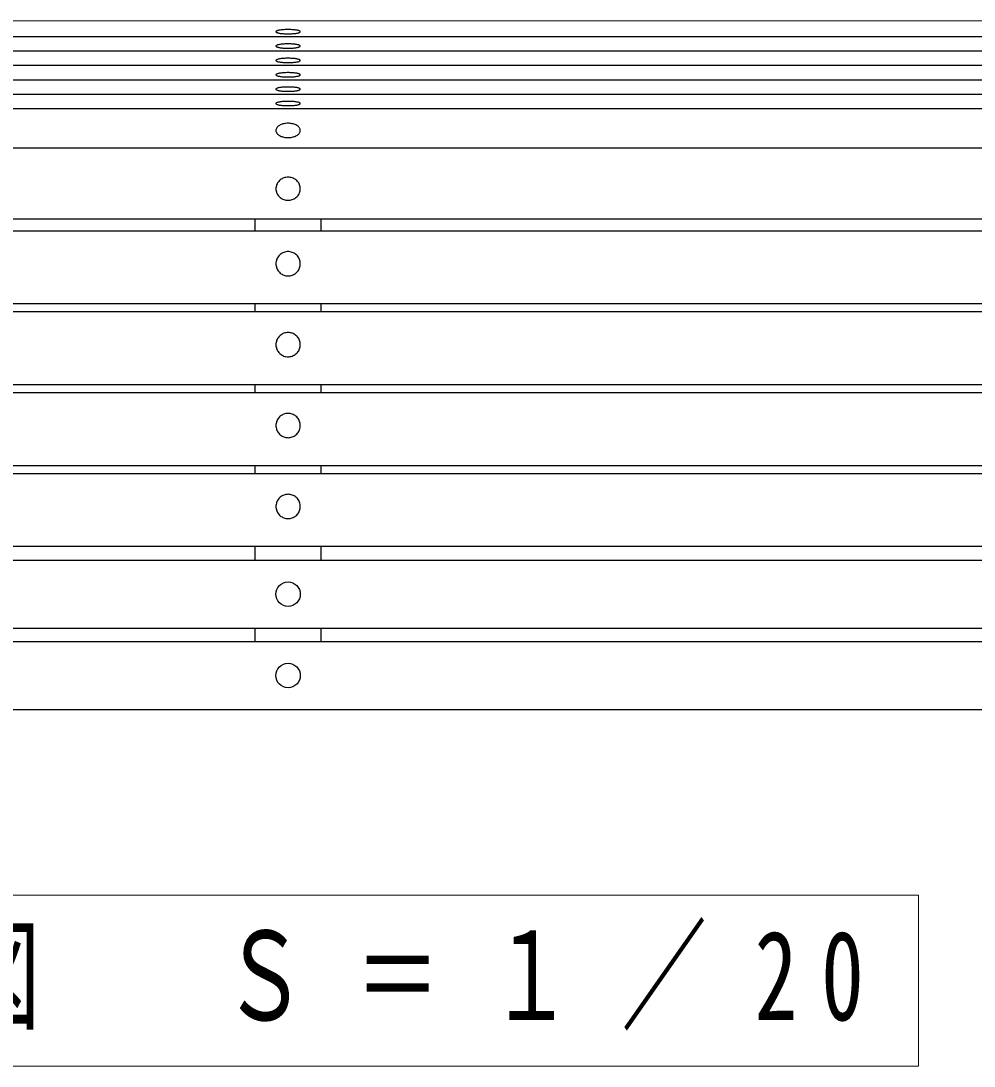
# Model space of a CAD drawing. Units: millimetres on the paper, scale 1:20. Extents: x -365 to 12, y -47 to 257.
# Drawn here: x -274.81 to -239.66, y 177.95 to 216.49 of the extents above; entities that cross this region are included whole.
import ezdxf

# ---------------------------------------------------------------- set-up
doc = ezdxf.new("R2010")
doc.units = ezdxf.units.MM
doc.layers.add('LY_1', color=3, linetype='Continuous', lineweight=25)
doc.styles.add('ＭＳ ゴシック', font='')
doc.styles.get('ＭＳ ゴシック').set_extended_font_data('MS Gothic')

msp = doc.modelspace()

# ---------------------------------------------------------------- linework, layer by layer
at = {"layer": 'LY_1', "color": 7, "lineweight": 13}
for p, q in [((-309.205, 216.489), (-220.705, 216.489)), ((-241.705, 184.253), (-288.205, 184.253)), ((-241.705, 177.953), (-241.705, 184.253)), ((-288.205, 177.953), (-241.705, 177.953))]:
    msp.add_line(p, q, dxfattribs=at)
at = {"layer": 'LY_1'}
for p, q in [((-309.705, 215.91), (-220.205, 215.91)), ((-309.705, 215.381), (-220.205, 215.381)), ((-309.705, 214.851), (-220.205, 214.851)), ((-309.705, 214.322), (-220.205, 214.322)), ((-309.705, 213.792), (-220.205, 213.792)), ((-309.705, 213.263), (-220.205, 213.263)), ((-309.705, 211.814), (-220.205, 211.814)), ((-309.705, 209.186), (-220.205, 209.186)), ((-266.17, 208.753), (-266.17, 209.186)), ((-263.74, 208.753), (-263.74, 209.186)), ((-309.705, 208.753), (-220.205, 208.753)), ((-309.705, 206.066), (-220.205, 206.066)), ((-266.17, 205.77), (-266.17, 206.066)), ((-263.74, 205.77), (-263.74, 206.066)), ((-309.705, 205.77), (-220.205, 205.77)), ((-309.705, 203.084), (-220.205, 203.084)), ((-309.705, 202.788), (-220.205, 202.788)), ((-266.17, 202.788), (-266.17, 203.084)), ((-263.74, 202.788), (-263.74, 203.084)), ((-309.705, 200.101), (-220.205, 200.101)), ((-266.17, 199.805), (-266.17, 200.101)), ((-263.74, 199.805), (-263.74, 200.101)), ((-309.705, 199.805), (-220.205, 199.805)), ((-309.705, 197.118), (-220.205, 197.118)), ((-266.17, 196.603), (-266.17, 197.118)), ((-263.74, 196.603), (-263.74, 197.118)), ((-309.705, 196.603), (-220.205, 196.603)), ((-309.705, 194.103), (-220.205, 194.103)), ((-266.17, 193.603), (-266.17, 194.103)), ((-263.74, 193.603), (-263.74, 194.103)), ((-309.705, 193.603), (-220.205, 193.603)), ((-309.705, 191.103), (-220.205, 191.103))]:
    msp.add_line(p, q, dxfattribs=at)
for points in [[(-265.405, 216.091), (-265.403, 216.084), (-265.398, 216.077), (-265.389, 216.07), (-265.378, 216.063), (-265.363, 216.057), (-265.344, 216.051), (-265.323, 216.045), (-265.3, 216.039), (-265.273, 216.034), (-265.244, 216.03), (-265.213, 216.025), (-265.18, 216.022), (-265.145, 216.019), (-265.109, 216.016), (-265.071, 216.014), (-265.033, 216.012), (-264.994, 216.011), (-264.955, 216.011), (-264.916, 216.011), (-264.877, 216.012), (-264.838, 216.014), (-264.801, 216.016), (-264.765, 216.019), (-264.73, 216.022), (-264.697, 216.025), (-264.666, 216.03), (-264.637, 216.034), (-264.61, 216.039), (-264.586, 216.045), (-264.565, 216.051), (-264.547, 216.057), (-264.532, 216.063), (-264.52, 216.07), (-264.512, 216.077), (-264.506, 216.084), (-264.505, 216.091), (-264.506, 216.097), (-264.512, 216.104), (-264.52, 216.111), (-264.532, 216.118), (-264.547, 216.124), (-264.565, 216.13), (-264.586, 216.136), (-264.61, 216.142), (-264.637, 216.147), (-264.666, 216.151), (-264.697, 216.156), (-264.73, 216.159), (-264.765, 216.163), (-264.801, 216.165), (-264.838, 216.167), (-264.877, 216.169), (-264.916, 216.17), (-264.955, 216.17), (-264.994, 216.17), (-265.033, 216.169), (-265.071, 216.167), (-265.109, 216.165), (-265.145, 216.163), (-265.18, 216.159), (-265.213, 216.156), (-265.244, 216.151), (-265.273, 216.147), (-265.3, 216.142), (-265.323, 216.136), (-265.344, 216.13), (-265.363, 216.124), (-265.378, 216.118), (-265.389, 216.111), (-265.398, 216.104), (-265.403, 216.097)], [(-265.405, 215.561), (-265.403, 215.554), (-265.398, 215.547), (-265.389, 215.54), (-265.378, 215.534), (-265.363, 215.527), (-265.344, 215.521), (-265.323, 215.515), (-265.3, 215.51), (-265.273, 215.505), (-265.244, 215.5), (-265.213, 215.496), (-265.18, 215.492), (-265.145, 215.489), (-265.109, 215.486), (-265.071, 215.484), (-265.033, 215.483), (-264.994, 215.482), (-264.955, 215.482), (-264.916, 215.482), (-264.877, 215.483), (-264.838, 215.484), (-264.801, 215.486), (-264.765, 215.489), (-264.73, 215.492), (-264.697, 215.496), (-264.666, 215.5), (-264.637, 215.505), (-264.61, 215.51), (-264.586, 215.515), (-264.565, 215.521), (-264.547, 215.527), (-264.532, 215.534), (-264.52, 215.54), (-264.512, 215.547), (-264.506, 215.554), (-264.505, 215.561), (-264.506, 215.568), (-264.512, 215.575), (-264.52, 215.582), (-264.532, 215.588), (-264.547, 215.595), (-264.565, 215.601), (-264.586, 215.607), (-264.61, 215.612), (-264.637, 215.617), (-264.666, 215.622), (-264.697, 215.626), (-264.73, 215.63), (-264.765, 215.633), (-264.801, 215.636), (-264.838, 215.638), (-264.877, 215.639), (-264.916, 215.64), (-264.955, 215.64), (-264.994, 215.64), (-265.033, 215.639), (-265.071, 215.638), (-265.109, 215.636), (-265.145, 215.633), (-265.18, 215.63), (-265.213, 215.626), (-265.244, 215.622), (-265.273, 215.617), (-265.3, 215.612), (-265.323, 215.607), (-265.344, 215.601), (-265.363, 215.595), (-265.378, 215.588), (-265.389, 215.582), (-265.398, 215.575), (-265.403, 215.568)], [(-265.405, 215.032), (-265.403, 215.025), (-265.398, 215.018), (-265.389, 215.011), (-265.378, 215.004), (-265.363, 214.998), (-265.344, 214.992), (-265.323, 214.986), (-265.3, 214.98), (-265.273, 214.975), (-265.244, 214.971), (-265.213, 214.966), (-265.18, 214.963), (-265.145, 214.96), (-265.109, 214.957), (-265.071, 214.955), (-265.033, 214.953), (-264.994, 214.952), (-264.955, 214.952), (-264.916, 214.952), (-264.877, 214.953), (-264.838, 214.955), (-264.801, 214.957), (-264.765, 214.96), (-264.73, 214.963), (-264.697, 214.966), (-264.666, 214.971), (-264.637, 214.975), (-264.61, 214.98), (-264.586, 214.986), (-264.565, 214.992), (-264.547, 214.998), (-264.532, 215.004), (-264.52, 215.011), (-264.512, 215.018), (-264.506, 215.025), (-264.505, 215.032), (-264.506, 215.038), (-264.512, 215.045), (-264.52, 215.052), (-264.532, 215.059), (-264.547, 215.065), (-264.565, 215.071), (-264.586, 215.077), (-264.61, 215.083), (-264.637, 215.088), (-264.666, 215.092), (-264.697, 215.097), (-264.73, 215.1), (-264.765, 215.104), (-264.801, 215.106), (-264.838, 215.108), (-264.877, 215.11), (-264.916, 215.111), (-264.955, 215.111), (-264.994, 215.111), (-265.033, 215.11), (-265.071, 215.108), (-265.109, 215.106), (-265.145, 215.104), (-265.18, 215.1), (-265.213, 215.097), (-265.244, 215.092), (-265.273, 215.088), (-265.3, 215.083), (-265.323, 215.077), (-265.344, 215.071), (-265.363, 215.065), (-265.378, 215.059), (-265.389, 215.052), (-265.398, 215.045), (-265.403, 215.038)], [(-265.405, 214.502), (-265.403, 214.495), (-265.398, 214.488), (-265.389, 214.481), (-265.378, 214.475), (-265.363, 214.468), (-265.344, 214.462), (-265.323, 214.456), (-265.3, 214.451), (-265.273, 214.446), (-265.244, 214.441), (-265.213, 214.437), (-265.18, 214.433), (-265.145, 214.43), (-265.109, 214.427), (-265.071, 214.425), (-265.033, 214.424), (-264.994, 214.423), (-264.955, 214.423), (-264.916, 214.423), (-264.877, 214.424), (-264.838, 214.425), (-264.801, 214.427), (-264.765, 214.43), (-264.73, 214.433), (-264.697, 214.437), (-264.666, 214.441), (-264.637, 214.446), (-264.61, 214.451), (-264.586, 214.456), (-264.565, 214.462), (-264.547, 214.468), (-264.532, 214.475), (-264.52, 214.481), (-264.512, 214.488), (-264.506, 214.495), (-264.505, 214.502), (-264.506, 214.509), (-264.512, 214.516), (-264.52, 214.523), (-264.532, 214.529), (-264.547, 214.536), (-264.565, 214.542), (-264.586, 214.548), (-264.61, 214.553), (-264.637, 214.558), (-264.666, 214.563), (-264.697, 214.567), (-264.73, 214.571), (-264.765, 214.574), (-264.801, 214.577), (-264.838, 214.579), (-264.877, 214.58), (-264.916, 214.581), (-264.955, 214.581), (-264.994, 214.581), (-265.033, 214.58), (-265.071, 214.579), (-265.109, 214.577), (-265.145, 214.574), (-265.18, 214.571), (-265.213, 214.567), (-265.244, 214.563), (-265.273, 214.558), (-265.3, 214.553), (-265.323, 214.548), (-265.344, 214.542), (-265.363, 214.536), (-265.378, 214.529), (-265.389, 214.523), (-265.398, 214.516), (-265.403, 214.509)], [(-265.405, 213.973), (-265.403, 213.966), (-265.398, 213.959), (-265.389, 213.952), (-265.378, 213.945), (-265.363, 213.939), (-265.344, 213.933), (-265.323, 213.927), (-265.3, 213.921), (-265.273, 213.916), (-265.244, 213.912), (-265.213, 213.907), (-265.18, 213.904), (-265.145, 213.901), (-265.109, 213.898), (-265.071, 213.896), (-265.033, 213.894), (-264.994, 213.893), (-264.955, 213.893), (-264.916, 213.893), (-264.877, 213.894), (-264.838, 213.896), (-264.801, 213.898), (-264.765, 213.901), (-264.73, 213.904), (-264.697, 213.907), (-264.666, 213.912), (-264.637, 213.916), (-264.61, 213.921), (-264.586, 213.927), (-264.565, 213.933), (-264.547, 213.939), (-264.532, 213.945), (-264.52, 213.952), (-264.512, 213.959), (-264.506, 213.966), (-264.505, 213.973), (-264.506, 213.979), (-264.512, 213.986), (-264.52, 213.993), (-264.532, 214), (-264.547, 214.006), (-264.565, 214.012), (-264.586, 214.018), (-264.61, 214.024), (-264.637, 214.029), (-264.666, 214.033), (-264.697, 214.038), (-264.73, 214.041), (-264.765, 214.044), (-264.801, 214.047), (-264.838, 214.049), (-264.877, 214.051), (-264.916, 214.052), (-264.955, 214.052), (-264.994, 214.052), (-265.033, 214.051), (-265.071, 214.049), (-265.109, 214.047), (-265.145, 214.044), (-265.18, 214.041), (-265.213, 214.038), (-265.244, 214.033), (-265.273, 214.029), (-265.3, 214.024), (-265.323, 214.018), (-265.344, 214.012), (-265.363, 214.006), (-265.378, 214), (-265.389, 213.993), (-265.398, 213.986), (-265.403, 213.979)], [(-265.405, 213.443), (-265.403, 213.436), (-265.398, 213.429), (-265.389, 213.422), (-265.378, 213.416), (-265.363, 213.409), (-265.344, 213.403), (-265.323, 213.397), (-265.3, 213.392), (-265.273, 213.387), (-265.244, 213.382), (-265.213, 213.378), (-265.18, 213.374), (-265.145, 213.371), (-265.109, 213.368), (-265.071, 213.366), (-265.033, 213.365), (-264.994, 213.364), (-264.955, 213.364), (-264.916, 213.364), (-264.877, 213.365), (-264.838, 213.366), (-264.801, 213.368), (-264.765, 213.371), (-264.73, 213.374), (-264.697, 213.378), (-264.666, 213.382), (-264.637, 213.387), (-264.61, 213.392), (-264.586, 213.397), (-264.565, 213.403), (-264.547, 213.409), (-264.532, 213.416), (-264.52, 213.422), (-264.512, 213.429), (-264.506, 213.436), (-264.505, 213.443), (-264.506, 213.45), (-264.512, 213.457), (-264.52, 213.464), (-264.532, 213.47), (-264.547, 213.477), (-264.565, 213.483), (-264.586, 213.489), (-264.61, 213.494), (-264.637, 213.499), (-264.666, 213.504), (-264.697, 213.508), (-264.73, 213.512), (-264.765, 213.515), (-264.801, 213.518), (-264.838, 213.52), (-264.877, 213.521), (-264.916, 213.522), (-264.955, 213.522), (-264.994, 213.522), (-265.033, 213.521), (-265.071, 213.52), (-265.109, 213.518), (-265.145, 213.515), (-265.18, 213.512), (-265.213, 213.508), (-265.244, 213.504), (-265.273, 213.499), (-265.3, 213.494), (-265.323, 213.489), (-265.344, 213.483), (-265.363, 213.477), (-265.378, 213.47), (-265.389, 213.464), (-265.398, 213.457), (-265.403, 213.45)], [(-265.405, 212.45), (-265.403, 212.427), (-265.398, 212.404), (-265.389, 212.381), (-265.378, 212.359), (-265.363, 212.338), (-265.344, 212.318), (-265.323, 212.298), (-265.3, 212.28), (-265.273, 212.263), (-265.244, 212.247), (-265.213, 212.233), (-265.18, 212.221), (-265.145, 212.21), (-265.109, 212.201), (-265.071, 212.194), (-265.033, 212.189), (-264.994, 212.186), (-264.955, 212.185), (-264.916, 212.186), (-264.877, 212.189), (-264.838, 212.194), (-264.801, 212.201), (-264.765, 212.21), (-264.73, 212.221), (-264.697, 212.233), (-264.666, 212.247), (-264.637, 212.263), (-264.61, 212.28), (-264.586, 212.298), (-264.565, 212.318), (-264.547, 212.338), (-264.532, 212.359), (-264.52, 212.381), (-264.512, 212.404), (-264.506, 212.427), (-264.505, 212.45), (-264.506, 212.473), (-264.512, 212.496), (-264.52, 212.518), (-264.532, 212.54), (-264.547, 212.562), (-264.565, 212.582), (-264.586, 212.602), (-264.61, 212.62), (-264.637, 212.637), (-264.666, 212.652), (-264.697, 212.667), (-264.73, 212.679), (-264.765, 212.69), (-264.801, 212.698), (-264.838, 212.705), (-264.877, 212.71), (-264.916, 212.713), (-264.955, 212.714), (-264.994, 212.713), (-265.033, 212.71), (-265.071, 212.705), (-265.109, 212.698), (-265.145, 212.69), (-265.18, 212.679), (-265.213, 212.667), (-265.244, 212.652), (-265.273, 212.637), (-265.3, 212.62), (-265.323, 212.602), (-265.344, 212.582), (-265.363, 212.562), (-265.378, 212.54), (-265.389, 212.518), (-265.398, 212.496), (-265.403, 212.473)], [(-265.405, 210.301), (-265.403, 210.263), (-265.398, 210.227), (-265.389, 210.19), (-265.378, 210.155), (-265.363, 210.121), (-265.344, 210.088), (-265.323, 210.056), (-265.3, 210.027), (-265.273, 210), (-265.244, 209.975), (-265.213, 209.952), (-265.18, 209.932), (-265.145, 209.915), (-265.109, 209.901), (-265.071, 209.89), (-265.033, 209.881), (-264.994, 209.877), (-264.955, 209.875), (-264.916, 209.877), (-264.877, 209.881), (-264.838, 209.89), (-264.801, 209.901), (-264.765, 209.915), (-264.73, 209.932), (-264.697, 209.952), (-264.666, 209.975), (-264.637, 210), (-264.61, 210.027), (-264.586, 210.056), (-264.565, 210.088), (-264.547, 210.121), (-264.532, 210.155), (-264.52, 210.19), (-264.512, 210.227), (-264.506, 210.263), (-264.505, 210.301), (-264.506, 210.338), (-264.512, 210.374), (-264.52, 210.411), (-264.532, 210.446), (-264.547, 210.48), (-264.565, 210.513), (-264.586, 210.545), (-264.61, 210.574), (-264.637, 210.601), (-264.666, 210.626), (-264.697, 210.649), (-264.73, 210.669), (-264.765, 210.686), (-264.801, 210.7), (-264.838, 210.712), (-264.877, 210.72), (-264.916, 210.724), (-264.955, 210.726), (-264.994, 210.724), (-265.033, 210.72), (-265.071, 210.712), (-265.109, 210.7), (-265.145, 210.686), (-265.18, 210.669), (-265.213, 210.649), (-265.244, 210.626), (-265.273, 210.601), (-265.3, 210.574), (-265.323, 210.545), (-265.344, 210.513), (-265.363, 210.48), (-265.378, 210.446), (-265.389, 210.411), (-265.398, 210.374), (-265.403, 210.338)], [(-265.405, 207.535), (-265.403, 207.496), (-265.398, 207.458), (-265.389, 207.42), (-265.378, 207.382), (-265.363, 207.346), (-265.344, 207.312), (-265.323, 207.279), (-265.3, 207.248), (-265.273, 207.219), (-265.244, 207.193), (-265.213, 207.169), (-265.18, 207.148), (-265.145, 207.13), (-265.109, 207.115), (-265.071, 207.103), (-265.033, 207.095), (-264.994, 207.09), (-264.955, 207.088), (-264.916, 207.09), (-264.877, 207.095), (-264.838, 207.103), (-264.801, 207.115), (-264.765, 207.13), (-264.73, 207.148), (-264.697, 207.169), (-264.666, 207.193), (-264.637, 207.219), (-264.61, 207.248), (-264.586, 207.279), (-264.565, 207.312), (-264.547, 207.346), (-264.532, 207.382), (-264.52, 207.42), (-264.512, 207.458), (-264.506, 207.496), (-264.505, 207.535), (-264.506, 207.574), (-264.512, 207.613), (-264.52, 207.651), (-264.532, 207.689), (-264.547, 207.725), (-264.565, 207.759), (-264.586, 207.792), (-264.61, 207.823), (-264.637, 207.852), (-264.666, 207.878), (-264.697, 207.902), (-264.73, 207.923), (-264.765, 207.941), (-264.801, 207.956), (-264.838, 207.968), (-264.877, 207.976), (-264.916, 207.981), (-264.955, 207.983), (-264.994, 207.981), (-265.033, 207.976), (-265.071, 207.968), (-265.109, 207.956), (-265.145, 207.941), (-265.18, 207.923), (-265.213, 207.902), (-265.244, 207.878), (-265.273, 207.852), (-265.3, 207.823), (-265.323, 207.792), (-265.344, 207.759), (-265.363, 207.725), (-265.378, 207.689), (-265.389, 207.651), (-265.398, 207.613), (-265.403, 207.574)], [(-265.405, 204.553), (-265.403, 204.514), (-265.398, 204.475), (-265.389, 204.437), (-265.378, 204.4), (-265.363, 204.364), (-265.344, 204.329), (-265.323, 204.296), (-265.3, 204.265), (-265.273, 204.236), (-265.244, 204.21), (-265.213, 204.186), (-265.18, 204.165), (-265.145, 204.147), (-265.109, 204.132), (-265.071, 204.121), (-265.033, 204.112), (-264.994, 204.107), (-264.955, 204.105), (-264.916, 204.107), (-264.877, 204.112), (-264.838, 204.121), (-264.801, 204.132), (-264.765, 204.147), (-264.73, 204.165), (-264.697, 204.186), (-264.666, 204.21), (-264.637, 204.236), (-264.61, 204.265), (-264.586, 204.296), (-264.565, 204.329), (-264.547, 204.364), (-264.532, 204.4), (-264.52, 204.437), (-264.512, 204.475), (-264.506, 204.514), (-264.505, 204.553), (-264.506, 204.592), (-264.512, 204.631), (-264.52, 204.669), (-264.532, 204.706), (-264.547, 204.742), (-264.565, 204.777), (-264.586, 204.809), (-264.61, 204.84), (-264.637, 204.869), (-264.666, 204.896), (-264.697, 204.919), (-264.73, 204.94), (-264.765, 204.958), (-264.801, 204.973), (-264.838, 204.985), (-264.877, 204.993), (-264.916, 204.999), (-264.955, 205), (-264.994, 204.999), (-265.033, 204.993), (-265.071, 204.985), (-265.109, 204.973), (-265.145, 204.958), (-265.18, 204.94), (-265.213, 204.919), (-265.244, 204.896), (-265.273, 204.869), (-265.3, 204.84), (-265.323, 204.809), (-265.344, 204.777), (-265.363, 204.742), (-265.378, 204.706), (-265.389, 204.669), (-265.398, 204.631), (-265.403, 204.592)], [(-265.405, 201.57), (-265.403, 201.531), (-265.398, 201.493), (-265.389, 201.454), (-265.378, 201.417), (-265.363, 201.381), (-265.344, 201.347), (-265.323, 201.314), (-265.3, 201.283), (-265.273, 201.254), (-265.244, 201.228), (-265.213, 201.204), (-265.18, 201.183), (-265.145, 201.165), (-265.109, 201.15), (-265.071, 201.138), (-265.033, 201.13), (-264.994, 201.125), (-264.955, 201.123), (-264.916, 201.125), (-264.877, 201.13), (-264.838, 201.138), (-264.801, 201.15), (-264.765, 201.165), (-264.73, 201.183), (-264.697, 201.204), (-264.666, 201.228), (-264.637, 201.254), (-264.61, 201.283), (-264.586, 201.314), (-264.565, 201.347), (-264.547, 201.381), (-264.532, 201.417), (-264.52, 201.454), (-264.512, 201.493), (-264.506, 201.531), (-264.505, 201.57), (-264.506, 201.609), (-264.512, 201.648), (-264.52, 201.686), (-264.532, 201.723), (-264.547, 201.759), (-264.565, 201.794), (-264.586, 201.827), (-264.61, 201.858), (-264.637, 201.887), (-264.666, 201.913), (-264.697, 201.937), (-264.73, 201.958), (-264.765, 201.976), (-264.801, 201.991), (-264.838, 202.002), (-264.877, 202.011), (-264.916, 202.016), (-264.955, 202.018), (-264.994, 202.016), (-265.033, 202.011), (-265.071, 202.002), (-265.109, 201.991), (-265.145, 201.976), (-265.18, 201.958), (-265.213, 201.937), (-265.244, 201.913), (-265.273, 201.887), (-265.3, 201.858), (-265.323, 201.827), (-265.344, 201.794), (-265.363, 201.759), (-265.378, 201.723), (-265.389, 201.686), (-265.398, 201.648), (-265.403, 201.609)], [(-265.405, 198.588), (-265.403, 198.549), (-265.398, 198.51), (-265.389, 198.472), (-265.378, 198.435), (-265.363, 198.398), (-265.344, 198.364), (-265.323, 198.331), (-265.3, 198.3), (-265.273, 198.271), (-265.244, 198.245), (-265.213, 198.221), (-265.18, 198.2), (-265.145, 198.182), (-265.109, 198.167), (-265.071, 198.155), (-265.033, 198.147), (-264.994, 198.142), (-264.955, 198.14), (-264.916, 198.142), (-264.877, 198.147), (-264.838, 198.155), (-264.801, 198.167), (-264.765, 198.182), (-264.73, 198.2), (-264.697, 198.221), (-264.666, 198.245), (-264.637, 198.271), (-264.61, 198.3), (-264.586, 198.331), (-264.565, 198.364), (-264.547, 198.398), (-264.532, 198.435), (-264.52, 198.472), (-264.512, 198.51), (-264.506, 198.549), (-264.505, 198.588), (-264.506, 198.627), (-264.512, 198.665), (-264.52, 198.703), (-264.532, 198.741), (-264.547, 198.777), (-264.565, 198.811), (-264.586, 198.844), (-264.61, 198.875), (-264.637, 198.904), (-264.666, 198.93), (-264.697, 198.954), (-264.73, 198.975), (-264.765, 198.993), (-264.801, 199.008), (-264.838, 199.02), (-264.877, 199.028), (-264.916, 199.033), (-264.955, 199.035), (-264.994, 199.033), (-265.033, 199.028), (-265.071, 199.02), (-265.109, 199.008), (-265.145, 198.993), (-265.18, 198.975), (-265.213, 198.954), (-265.244, 198.93), (-265.273, 198.904), (-265.3, 198.875), (-265.323, 198.844), (-265.344, 198.811), (-265.363, 198.777), (-265.378, 198.741), (-265.389, 198.703), (-265.398, 198.665), (-265.403, 198.627)]]:
    msp.add_lwpolyline(points, close=True, dxfattribs=at)
for centre in [(-264.955, 195.353), (-264.955, 192.353)]:
    msp.add_circle(centre, 0.45, dxfattribs=at)

# ---------------------------------------------------------------- texts
at = {"layer": 'LY_1', "color": 7, "insert": (-264.955, 181.103), "char_height": 3.299, "attachment_point": 5, "style": 'ＭＳ ゴシック'}
msp.add_mtext('\\T1.56;\\W0.7;平面図\u3000Ｓ＝１／20', dxfattribs=at)

doc.saveas('drawing.dxf')
